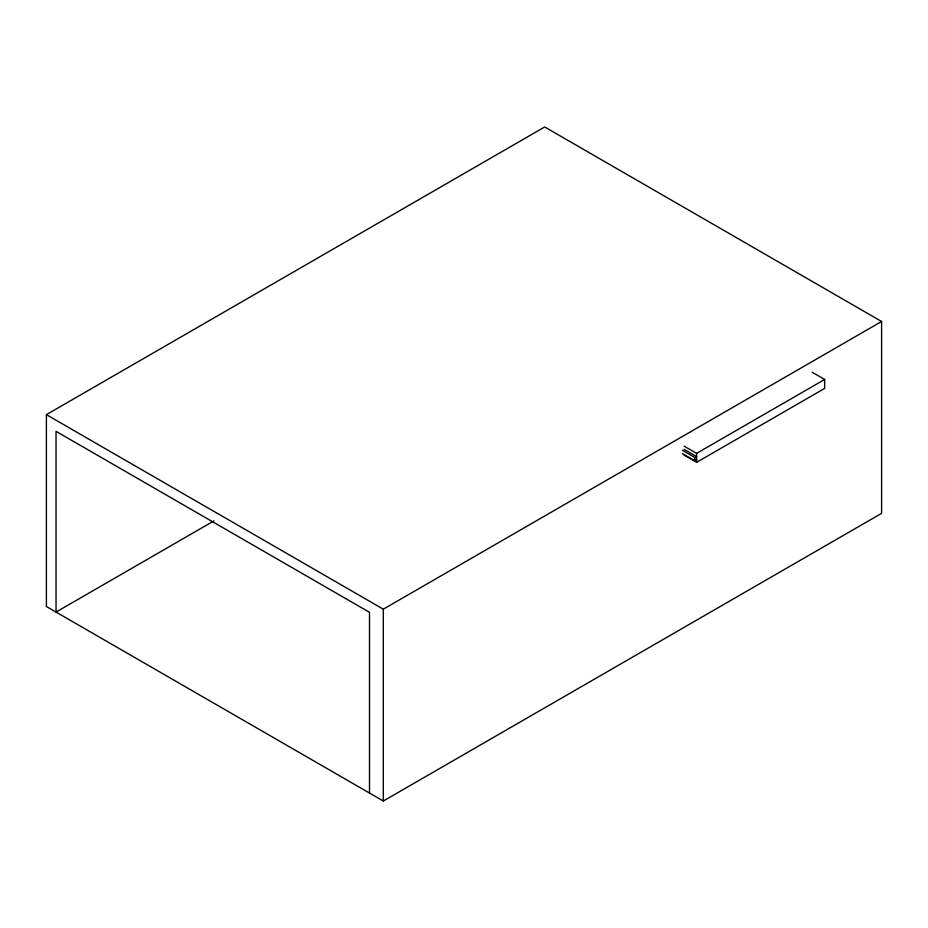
<?xml version="1.0" encoding="UTF-8"?>
<svg xmlns="http://www.w3.org/2000/svg" width="928" height="928" viewBox="0 0 928 928"><rect width="100%" height="100%" fill="white"/><g stroke="black" fill="none" stroke-linecap="round" stroke-linejoin="round"><path stroke-width="1.39" d="M46.4 414.654L544.69 126.974L881.6 321.482L881.6 513.346L383.31 801.026L46.4 606.518L46.4 414.654L383.31 609.174L881.6 321.482M213.927 520.91L56.04 612.074L56.04 431.346L369.506 612.329L369.506 793.057M684.087 446.136L696.626 453.374L824.667 379.448L824.667 388.403L696.626 462.33L684.087 455.08M682.382 450.324L694.921 457.562L696.626 456.576L684.087 449.338M682.382 453.606L694.921 460.845L696.626 459.859M812.116 372.209L824.667 379.448M696.626 453.374L696.626 462.33M694.921 457.562L694.921 460.845M383.31 609.174L383.31 801.026"/></g></svg>
